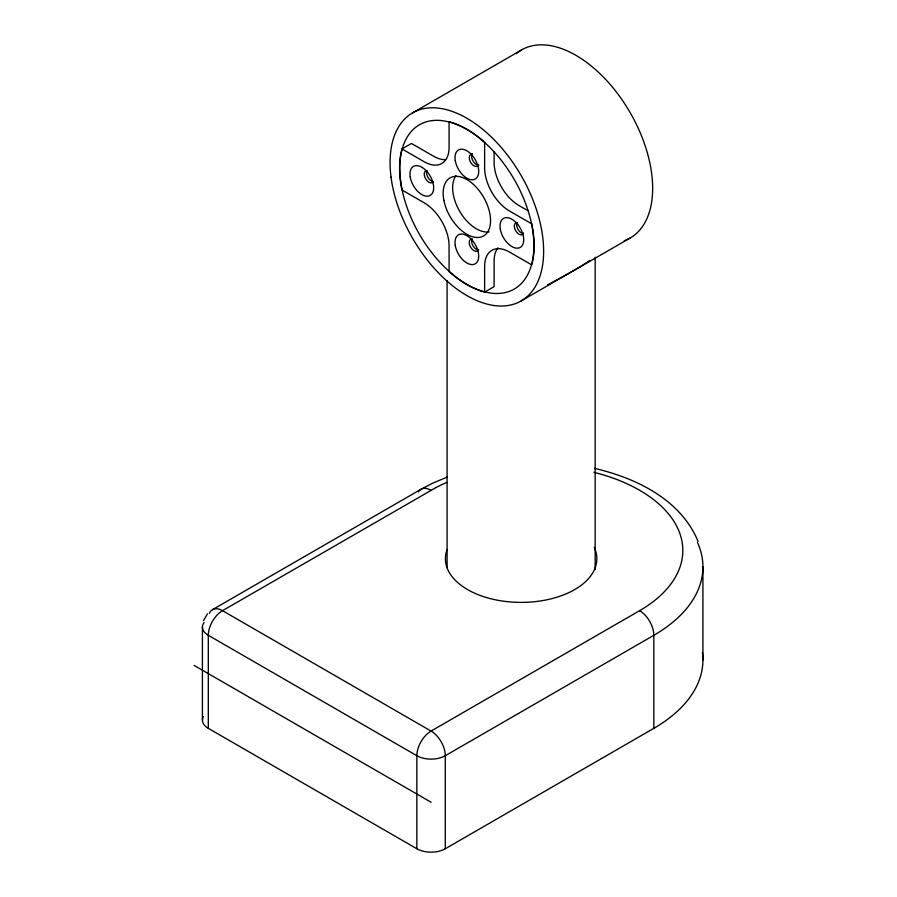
<?xml version="1.0" encoding="UTF-8"?>
<svg xmlns="http://www.w3.org/2000/svg" width="897" height="897" viewBox="0 0 897 897"><rect width="100%" height="100%" fill="white"/><g stroke="black" fill="none" stroke-linecap="round" stroke-linejoin="round"><path stroke-width="1.35" d="M202.408 720.134L202.408 627.093M595.159 569.46L595.159 257.248M445.663 159.644A35.196 20.317 60 0 1 433.677 156.28L411.454 143.453L401.968 148.924C398.38 162.323 399.21 176.507 401.968 189.973L424.191 202.8A35.196 20.317 60 0 1 449.083 245.901L449.083 271.567C459.365 280.694 471.217 288.509 484.627 292.086L494.112 286.614L494.112 260.949A35.196 20.317 60 0 1 497.981 247.796M203.496 620.634L207.409 613.84M590.091 260.377L580.247 266.701M412.564 112.865L521.572 49.929M521.146 300.943L630.165 238.008M212.466 609.68L421.018 489.28L432.276 483.36L447.054 477.159M436.099 487.497L222.523 610.678A20.104 11.605 60 0 0 209.304 613.413M593.915 472.338A147.467 85.137 0 0 1 639.617 610.678L431.065 731.077A20.104 11.605 -60 0 0 416.847 755.711L416.847 848.753A20.104 11.605 0 0 0 445.293 848.753L653.835 728.342A167.571 96.753 0 0 0 702.418 652.433M567.139 274.28L547.652 284.842M594.498 468.369C636.197 478.023 680.879 499.629 698.057 541.396M528.344 210.941L518.993 205.536A35.196 20.317 60 0 1 494.112 162.435L494.112 151.638M401.968 148.924L424.191 161.752A35.196 20.317 60 0 0 449.083 147.388L449.083 121.723C462.482 125.311 474.345 133.126 484.627 142.253L484.627 167.907A35.196 20.317 60 0 0 509.507 211.008L531.73 223.846C534.466 237.335 535.352 251.474 531.73 264.884L509.507 252.057A35.196 20.317 60 0 0 484.627 266.42L484.627 292.086M194.077 665.406L431.065 802.232M203.361 716.613A20.104 11.605 0 0 0 208.306 728.342L416.847 848.753M702.923 566.893L702.923 659.934M653.835 728.342L653.835 635.3A167.571 96.753 0 0 0 697.406 542.27M447.087 280.57L447.087 567.734M445.293 848.753L445.293 755.711A20.104 11.605 60 0 0 431.065 731.077L222.523 610.678A20.104 11.605 -60 0 0 208.306 635.3L208.306 728.342M516.257 53.663A108.593 62.689 60 0 1 630.165 112.618A108.593 62.689 60 0 1 624.267 240.744M478.493 164.611A6.705 3.868 60 0 1 470.734 162.536A6.705 3.868 60 0 1 472.237 154.295M478.706 165.126A6.705 3.868 60 0 1 472.854 160.731A6.705 3.868 60 0 1 472.416 153.679M433.206 181.643A6.705 3.868 60 0 1 425.716 178.952A6.705 3.868 60 0 1 426.568 170.699M433.038 181.53A6.705 3.868 60 0 1 427.835 177.157A6.705 3.868 60 0 1 427.039 170.598M478.236 250.061A6.705 3.868 60 0 1 470.488 246.933A6.705 3.868 60 0 1 472.237 239.118M478.706 249.96A6.705 3.868 60 0 1 473.111 246.002A6.705 3.868 60 0 1 472.057 239.006M523.523 233.029A6.705 3.868 60 0 1 515.764 230.944A6.705 3.868 60 0 1 517.255 222.703M523.097 233.523A6.705 3.868 60 0 1 517.883 229.15A6.705 3.868 60 0 1 517.087 222.591M489.089 231.863A33.514 19.353 60 0 1 459.858 211.591A33.514 19.353 60 0 1 455.945 175.711M594.251 547.372A75.707 43.706 0 0 1 522.929 602.38A75.707 43.706 0 0 1 447.143 549.39M579.944 266.858A54.807 1.828 -28.7 0 1 566.926 274.392M639.617 610.678A20.104 11.605 60 0 1 653.835 635.3L445.293 755.711A20.104 11.605 0 0 1 416.847 755.711L208.306 635.3A20.104 11.605 0 0 1 204.068 622.484M418.439 491.859A20.104 11.605 60 0 1 431.065 490.278M436.099 487.508A147.467 85.137 0 0 1 446.807 482.395M391.036 177.113A108.593 62.689 60 0 0 515.248 303.679A108.593 62.689 60 0 0 494.281 139.932A108.593 62.689 60 0 0 391.036 177.113M400.623 180.88A94.847 54.762 60 0 0 509.126 291.435A94.847 54.762 60 0 0 490.805 148.409A94.847 54.762 60 0 0 400.623 180.88M455.25 160.552A16.763 9.676 60 0 0 474.726 179.265A16.763 9.676 60 0 0 470.589 153.656A16.763 9.676 60 0 0 455.25 160.552M410.221 176.967A16.763 9.676 60 0 0 429.697 195.681A16.763 9.676 60 0 0 425.559 170.082A16.763 9.676 60 0 0 410.221 176.967M443.858 200.278A33.514 19.353 60 0 0 483.326 236.09A33.514 19.353 60 0 0 473.369 184.356A33.514 19.353 60 0 0 443.858 200.278M455.25 245.386A16.763 9.676 60 0 0 474.726 264.088A16.763 9.676 60 0 0 470.589 238.49A16.763 9.676 60 0 0 455.25 245.386M500.279 228.959A16.763 9.676 60 0 0 519.755 247.673A16.763 9.676 60 0 0 515.618 222.075A16.763 9.676 60 0 0 500.279 228.959"/></g></svg>
